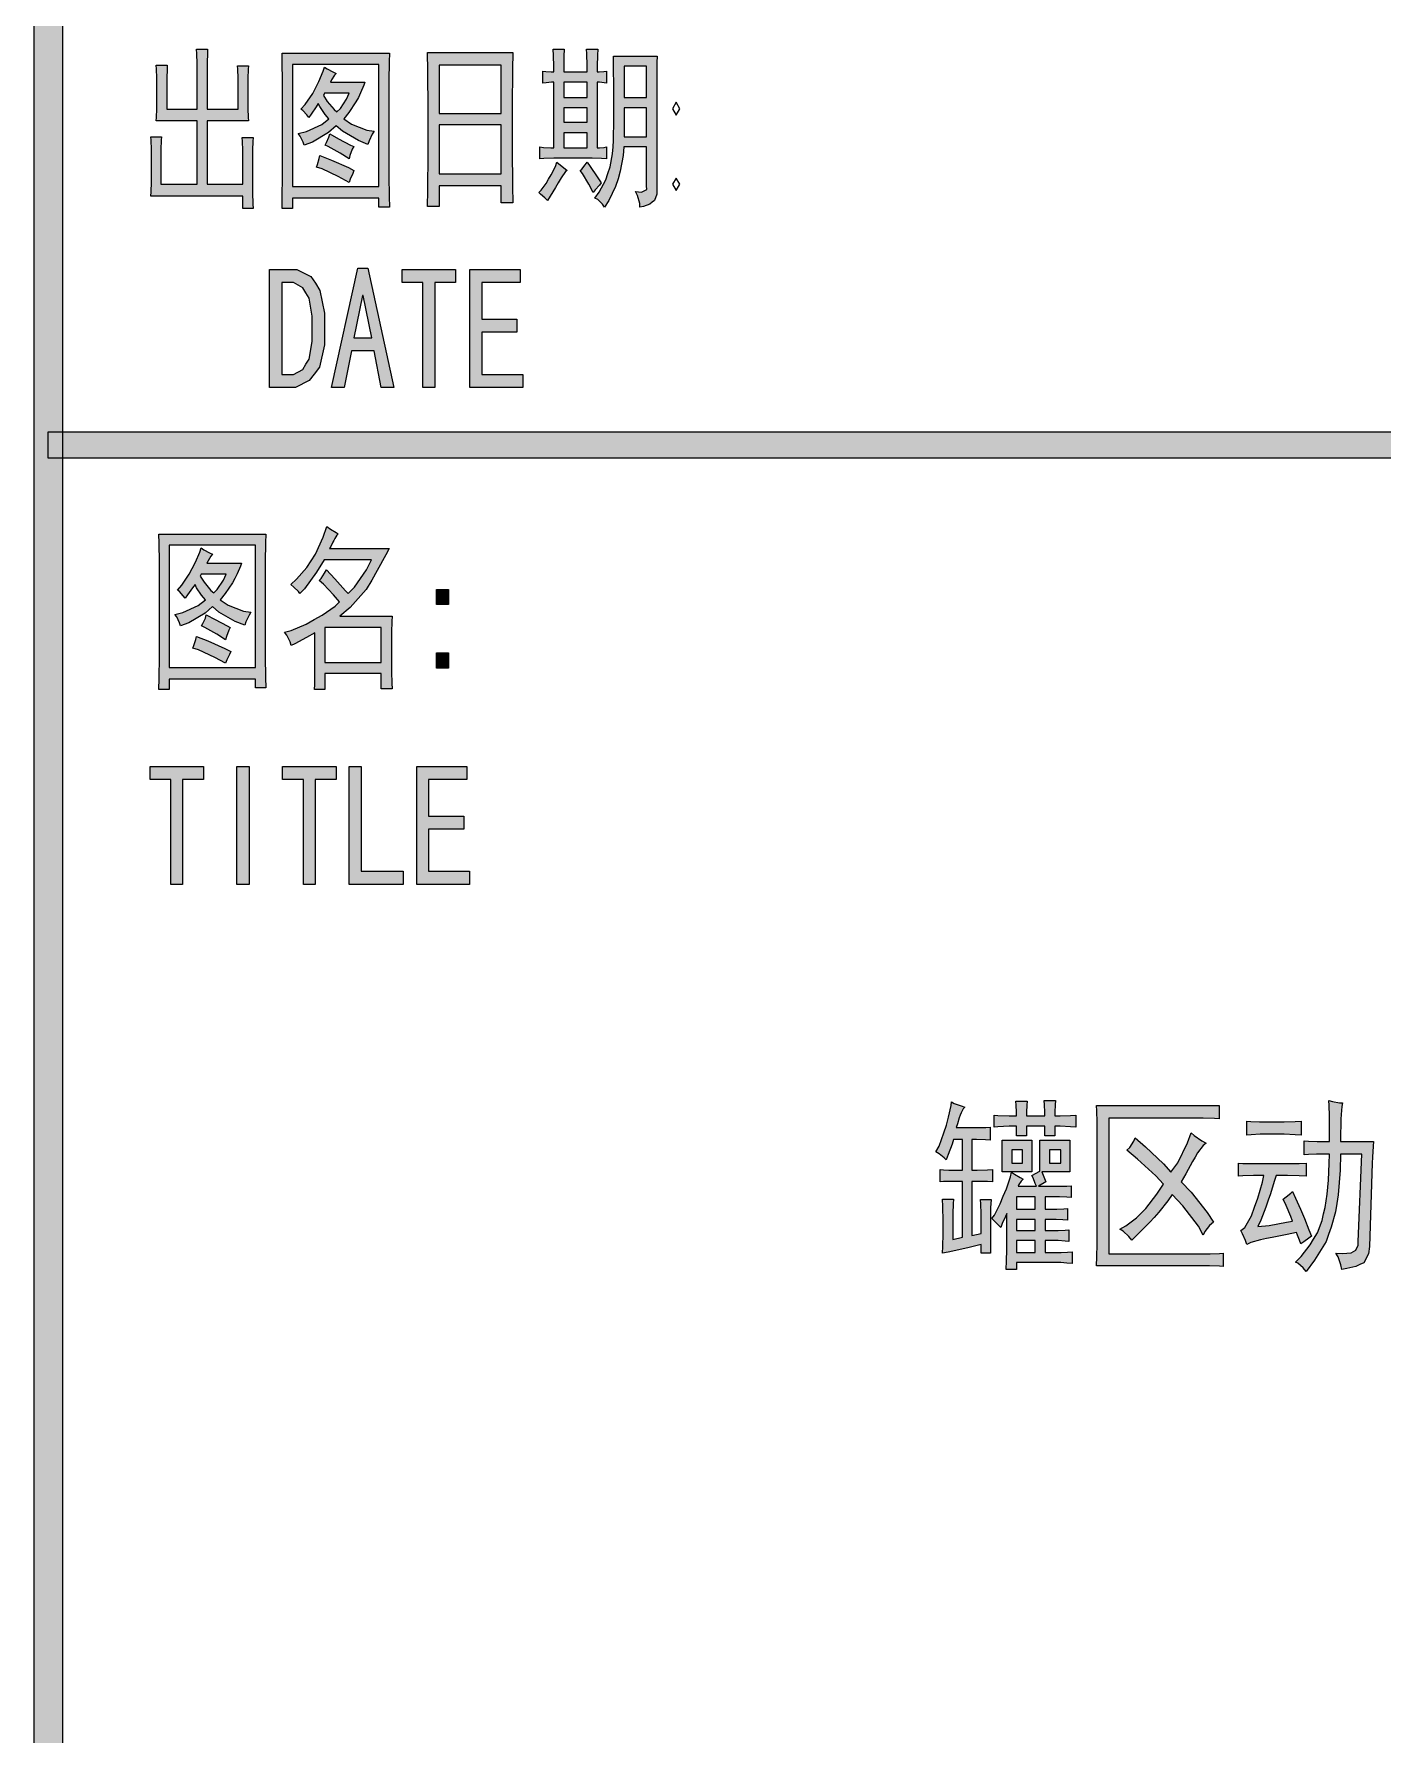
# Model space of a CAD drawing. Header units: millimetres. Extents: x 568 to 57335, y 85 to 28579.
# Drawn here: x 57244.83 to 57277.85, y 27729.64 to 27771.29 of the extents above; entities that cross this region are included whole.
import ezdxf

# ---------------------------------------------------------------- set-up
doc = ezdxf.new("R2010")
doc.units = ezdxf.units.MM

msp = doc.modelspace()

# ---------------------------------------------------------------- hatches: boundary and pattern name
h = msp.add_hatch(color=0)
h.dxf.hatch_style = 2
h.paths.add_polyline_path([(57245.524, 27702.999), (57244.825, 27702.999), (57244.825, 28563.812), (57245.524, 28563.812)])
h = msp.add_hatch(color=0)
h.dxf.hatch_style = 2
h.paths.add_polyline_path([(57248.085, 27770.526), (57248.085, 27770.419), (57248.077, 27770.214), (57248.077, 27770.123), (57248.077, 27769.447), (57248.821, 27769.447), (57248.821, 27770.442), (57248.821, 27770.564), (57248.814, 27770.799), (57248.806, 27770.913), (57249.072, 27770.913), (57249.072, 27770.814), (57249.065, 27770.579), (57249.065, 27770.442), (57249.065, 27769.447), (57249.824, 27769.447), (57249.824, 27770.07), (57249.824, 27770.207), (57249.817, 27770.427), (57249.809, 27770.51), (57250.075, 27770.51), (57250.067, 27770.427), (57250.06, 27770.199), (57250.06, 27770.055), (57250.06, 27769.599), (57250.06, 27769.462), (57250.067, 27769.242), (57250.075, 27769.158), (57249.065, 27769.158), (57249.065, 27767.608), (57249.938, 27767.608), (57249.938, 27768.315), (57249.938, 27768.444), (57249.931, 27768.657), (57249.923, 27768.755), (57250.189, 27768.755), (57250.181, 27768.657), (57250.174, 27768.451), (57250.174, 27768.33), (57250.174, 27767.57), (57250.174, 27767.403), (57250.181, 27767.122), (57250.189, 27767.016), (57249.938, 27767.016), (57249.938, 27767.319), (57247.682, 27767.319), (57247.689, 27767.418), (57247.697, 27767.661), (57247.697, 27767.806), (57247.697, 27768.315), (57247.697, 27768.459), (57247.689, 27768.687), (57247.682, 27768.771), (57247.948, 27768.771), (57247.94, 27768.687), (57247.933, 27768.459), (57247.933, 27768.315), (57247.933, 27767.608), (57248.821, 27767.608), (57248.821, 27769.158), (57247.819, 27769.158), (57247.826, 27769.242), (57247.834, 27769.454), (57247.834, 27769.584), (57247.834, 27770.108), (57247.834, 27770.214), (57247.826, 27770.427), (57247.819, 27770.526)])
h = msp.add_hatch(color=0)
h.paths.add_polyline_path([(57253.524, 27770.814), (57253.517, 27770.602), (57253.509, 27770.138), (57253.509, 27769.887), (57253.509, 27768.079), (57253.509, 27767.813), (57253.517, 27767.304), (57253.524, 27767.046), (57253.266, 27767.046), (57253.266, 27767.266), (57251.154, 27767.266), (57251.154, 27767.016), (57250.903, 27767.016), (57250.903, 27767.274), (57250.911, 27767.813), (57250.911, 27768.094), (57250.911, 27769.887), (57250.911, 27770.131), (57250.903, 27770.594), (57250.903, 27770.814)])
h.paths.add_polyline_path([(57253.266, 27767.555), (57253.266, 27770.541), (57251.154, 27770.541), (57251.154, 27767.555)])
h = msp.add_hatch(color=0)
h.paths.add_polyline_path([(57256.548, 27770.83), (57256.541, 27770.419), (57256.533, 27769.5), (57256.533, 27768.991), (57256.533, 27768.482), (57256.541, 27767.563), (57256.548, 27767.152), (57256.259, 27767.152), (57256.259, 27767.57), (57254.74, 27767.57), (57254.74, 27767.061), (57254.459, 27767.061), (57254.466, 27767.456), (57254.474, 27768.368), (57254.474, 27768.885), (57254.474, 27769.409), (57254.466, 27770.381), (57254.459, 27770.83)])
h.paths.add_polyline_path([(57256.259, 27767.859), (57256.259, 27769.059), (57254.74, 27769.059), (57254.74, 27767.859)])
h.paths.add_polyline_path([(57256.259, 27769.34), (57256.259, 27770.526), (57254.74, 27770.526), (57254.74, 27769.34)])
h = msp.add_hatch(color=0)
h.paths.add_polyline_path([(57257.551, 27770.358), (57257.551, 27770.488), (57257.543, 27770.761), (57257.536, 27770.913), (57257.802, 27770.913), (57257.794, 27770.746), (57257.794, 27770.465), (57257.794, 27770.358), (57258.364, 27770.358), (57258.364, 27770.518), (57258.356, 27770.799), (57258.349, 27770.913), (57258.63, 27770.913), (57258.622, 27770.769), (57258.615, 27770.495), (57258.615, 27770.358), (57258.66, 27770.358), (57258.774, 27770.366), (57258.843, 27770.374), (57258.843, 27770.085), (57258.782, 27770.093), (57258.668, 27770.108), (57258.615, 27770.108), (57258.615, 27768.497), (57258.668, 27768.497), (57258.782, 27768.505), (57258.843, 27768.52), (57258.843, 27768.231), (57258.721, 27768.239), (57258.486, 27768.246), (57258.372, 27768.246), (57257.688, 27768.246), (57257.551, 27768.246), (57257.308, 27768.239), (57257.209, 27768.231), (57257.209, 27768.52), (57257.3, 27768.505), (57257.475, 27768.497), (57257.551, 27768.497), (57257.551, 27770.108), (57257.49, 27770.108), (57257.361, 27770.093), (57257.285, 27770.085), (57257.285, 27770.374), (57257.353, 27770.366), (57257.483, 27770.358)])
h.paths.add_polyline_path([(57258.364, 27769.735), (57258.364, 27770.108), (57257.794, 27770.108), (57257.794, 27769.735)])
h.paths.add_polyline_path([(57258.364, 27768.497), (57258.364, 27768.869), (57257.794, 27768.869), (57257.794, 27768.497)])
h.paths.add_polyline_path([(57258.364, 27769.128), (57258.364, 27769.477), (57257.794, 27769.477), (57257.794, 27769.128)])
h = msp.add_hatch(color=0)
h.paths.add_polyline_path([(57259.549, 27767.433), (57259.694, 27767.411), (57259.83, 27767.479), (57259.815, 27767.57), (57259.815, 27768.52), (57259.26, 27768.52), (57259.245, 27768.315), (57259.177, 27767.927), (57259.124, 27767.737), (57259.063, 27767.555), (57258.896, 27767.206), (57258.789, 27767.046), (57258.744, 27767.122), (57258.63, 27767.236), (57258.554, 27767.266), (57258.66, 27767.411), (57258.82, 27767.715), (57258.873, 27767.874), (57258.926, 27768.034), (57258.987, 27768.353), (57259.002, 27768.52), (57259.01, 27768.679), (57259.017, 27769.204), (57259.017, 27769.561), (57259.017, 27769.933), (57259.01, 27770.526), (57259.01, 27770.746), (57260.081, 27770.746), (57260.073, 27770.586), (57260.073, 27770.199), (57260.073, 27769.971), (57260.073, 27767.487), (57260.073, 27767.365), (57260.013, 27767.206), (57259.959, 27767.168), (57259.899, 27767.122), (57259.747, 27767.061), (57259.656, 27767.046), (57259.656, 27767.137), (57259.602, 27767.335)])
h.paths.add_polyline_path([(57259.815, 27769.735), (57259.815, 27770.495), (57259.276, 27770.495), (57259.276, 27769.735)])
h.paths.add_polyline_path([(57259.815, 27768.771), (57259.815, 27769.477), (57259.276, 27769.477), (57259.276, 27768.771)])
h = msp.add_hatch(color=0)
h.paths.add_polyline_path([(57252.218, 27770.32), (57252.18, 27770.275), (57252.111, 27770.161), (57252.081, 27770.108), (57252.924, 27770.108), (57252.901, 27770.032), (57252.818, 27769.842), (57252.765, 27769.735), (57252.704, 27769.622), (57252.529, 27769.363), (57252.408, 27769.211), (57252.597, 27769.082), (57252.97, 27768.93), (57253.152, 27768.907), (57253.106, 27768.831), (57253.03, 27768.672), (57253, 27768.581), (57252.765, 27768.679), (57252.377, 27768.907), (57252.218, 27769.037), (57252.035, 27768.877), (57251.64, 27768.641), (57251.435, 27768.565), (57251.412, 27768.641), (57251.344, 27768.786), (57251.291, 27768.854), (57251.496, 27768.9), (57251.868, 27769.074), (57252.043, 27769.211), (57251.952, 27769.318), (57251.822, 27769.508), (57251.785, 27769.584), (57251.731, 27769.5), (57251.61, 27769.325), (57251.549, 27769.242), (57251.503, 27769.31), (57251.405, 27769.409), (57251.359, 27769.447), (57251.465, 27769.561), (57251.648, 27769.827), (57251.724, 27769.979), (57251.8, 27770.123), (57251.906, 27770.374), (57251.936, 27770.472), (57252.005, 27770.434), (57252.142, 27770.358)])
h.paths.add_polyline_path([(57251.914, 27769.781), (57252.005, 27769.637), (57252.172, 27769.439), (57252.24, 27769.378), (57252.324, 27769.462), (57252.476, 27769.69), (57252.544, 27769.834), (57251.936, 27769.834)])
h = msp.add_hatch(color=0)
h.dxf.hatch_style = 2
h.paths.add_polyline_path([(57252.066, 27768.839), (57252.278, 27768.717), (57252.575, 27768.565), (57252.651, 27768.535), (57252.613, 27768.467), (57252.559, 27768.315), (57252.537, 27768.231), (57252.316, 27768.368), (57252.028, 27768.535), (57251.952, 27768.565), (57251.982, 27768.626), (57252.043, 27768.763)])
h = msp.add_hatch(color=0)
h.dxf.hatch_style = 2
h.paths.add_polyline_path([(57251.822, 27768.315), (57252.104, 27768.201), (57252.521, 27768.018), (57252.658, 27767.942), (57252.628, 27767.874), (57252.567, 27767.73), (57252.537, 27767.654), (57252.271, 27767.798), (57251.876, 27767.988), (57251.739, 27768.026), (57251.762, 27768.094), (57251.807, 27768.239)])
h = msp.add_hatch(color=0)
h.dxf.hatch_style = 2
h.paths.add_polyline_path([(57257.878, 27767.942), (57257.832, 27767.92), (57257.726, 27767.768), (57257.657, 27767.646), (57257.589, 27767.525), (57257.46, 27767.312), (57257.399, 27767.213), (57257.331, 27767.274), (57257.224, 27767.365), (57257.179, 27767.403), (57257.24, 27767.464), (57257.361, 27767.623), (57257.422, 27767.73), (57257.483, 27767.836), (57257.589, 27768.041), (57257.627, 27768.148)])
h = msp.add_hatch(color=0)
h.dxf.hatch_style = 2
h.paths.add_polyline_path([(57258.516, 27767.403), (57258.41, 27767.608), (57258.25, 27767.874), (57258.197, 27767.942), (57258.235, 27767.973), (57258.318, 27768.079), (57258.364, 27768.148), (57258.44, 27768.041), (57258.615, 27767.791), (57258.713, 27767.639), (57258.668, 27767.585), (57258.561, 27767.471)])
h = msp.add_hatch(color=0)
h.paths.add_polyline_path([(57251.936, 27764.068), (57251.936, 27763.68), (57251.815, 27763.126), (57251.686, 27762.958), (57251.564, 27762.799), (57251.23, 27762.632), (57251.025, 27762.632), (57250.592, 27762.632), (57250.592, 27765.519), (57251.025, 27765.519), (57251.26, 27765.519), (57251.602, 27765.352), (57251.716, 27765.185), (57251.822, 27765.01), (57251.936, 27764.455)])
h.paths.add_polyline_path([(57251.633, 27764.068), (57251.633, 27764.379), (57251.557, 27764.82), (57251.481, 27764.949), (57251.405, 27765.071), (57251.177, 27765.2), (57251.025, 27765.2), (57250.888, 27765.2), (57250.888, 27762.951), (57251.025, 27762.951), (57251.177, 27762.951), (57251.405, 27763.072), (57251.481, 27763.202), (57251.557, 27763.323), (57251.633, 27763.756)])
h = msp.add_hatch(color=0)
h.paths.add_polyline_path([(57253.631, 27762.632), (57253.327, 27762.632), (57253.152, 27763.528), (57252.597, 27763.528), (57252.415, 27762.632), (57252.111, 27762.632), (57252.749, 27765.557), (57253, 27765.557)])
h.paths.add_polyline_path([(57253.091, 27763.847), (57252.886, 27764.881), (57252.863, 27764.881), (57252.658, 27763.847)])
h = msp.add_hatch(color=0)
h.dxf.hatch_style = 2
h.paths.add_polyline_path([(57255.143, 27765.2), (57254.634, 27765.2), (57254.634, 27762.632), (57254.345, 27762.632), (57254.345, 27765.2), (57253.836, 27765.2), (57253.836, 27765.519), (57255.143, 27765.519)])
h = msp.add_hatch(color=0)
h.dxf.hatch_style = 2
h.paths.add_polyline_path([(57256.791, 27762.632), (57255.492, 27762.632), (57255.492, 27765.519), (57256.723, 27765.519), (57256.723, 27765.2), (57255.788, 27765.2), (57255.788, 27764.303), (57256.647, 27764.303), (57256.647, 27763.984), (57255.788, 27763.984), (57255.788, 27762.951), (57256.791, 27762.951)])
h = msp.add_hatch(color=0)
h.dxf.hatch_style = 2
h.paths.add_polyline_path([(57320.223, 27761.545), (57320.223, 27760.9), (57245.175, 27760.9), (57245.175, 27761.545)])
h = msp.add_hatch(color=0)
h.paths.add_polyline_path([(57250.501, 27759.038), (57250.493, 27758.825), (57250.485, 27758.362), (57250.485, 27758.111), (57250.485, 27756.303), (57250.485, 27756.045), (57250.493, 27755.528), (57250.501, 27755.277), (57250.25, 27755.277), (57250.25, 27755.49), (57248.13, 27755.49), (57248.13, 27755.239), (57247.879, 27755.239), (57247.887, 27755.505), (57247.895, 27756.045), (57247.895, 27756.318), (57247.895, 27758.111), (57247.895, 27758.354), (57247.887, 27758.818), (57247.879, 27759.038)])
h.paths.add_polyline_path([(57250.25, 27755.779), (57250.25, 27758.772), (57248.13, 27758.772), (57248.13, 27755.779)])
h = msp.add_hatch(color=0)
h.paths.add_polyline_path([(57252.271, 27759.053), (57252.24, 27759.015), (57252.187, 27758.932), (57252.164, 27758.886), (57252.142, 27758.848), (57252.088, 27758.742), (57252.058, 27758.689), (57253.517, 27758.689), (57253.441, 27758.537), (57253.228, 27758.149), (57253.091, 27757.914), (57252.955, 27757.686), (57252.567, 27757.245), (57252.309, 27757.032), (57253.593, 27757.032), (57253.585, 27756.903), (57253.578, 27756.645), (57253.578, 27756.508), (57253.578, 27755.817), (57253.578, 27755.672), (57253.585, 27755.391), (57253.593, 27755.255), (57253.327, 27755.255), (57253.327, 27755.627), (57251.944, 27755.627), (57251.944, 27755.239), (57251.693, 27755.239), (57251.701, 27755.361), (57251.701, 27755.627), (57251.701, 27755.779), (57251.701, 27756.622), (57251.496, 27756.508), (57251.207, 27756.356), (57251.124, 27756.318), (57251.093, 27756.402), (57251.017, 27756.569), (57250.956, 27756.645), (57251.124, 27756.683), (57251.488, 27756.835), (57251.686, 27756.949), (57251.883, 27757.055), (57252.195, 27757.276), (57252.301, 27757.382), (57252.157, 27757.557), (57251.914, 27757.815), (57251.807, 27757.906), (57251.853, 27757.959), (57251.936, 27758.088), (57251.982, 27758.164), (57252.187, 27757.944), (57252.453, 27757.655), (57252.514, 27757.587), (57252.673, 27757.747), (57252.962, 27758.164), (57253.084, 27758.415), (57251.929, 27758.415), (57251.739, 27758.111), (57251.443, 27757.701), (57251.336, 27757.587), (57251.298, 27757.64), (57251.184, 27757.747), (57251.108, 27757.807), (57251.253, 27757.937), (57251.503, 27758.225), (57251.61, 27758.392), (57251.716, 27758.552), (57251.906, 27758.97), (57251.997, 27759.228), (57252.081, 27759.167), (57252.218, 27759.084)])
h.paths.add_polyline_path([(57253.327, 27755.9), (57253.327, 27756.759), (57251.944, 27756.759), (57251.944, 27755.9)])
h = msp.add_hatch(color=0)
h.paths.add_polyline_path([(57249.194, 27758.552), (57249.156, 27758.499), (57249.087, 27758.392), (57249.057, 27758.332), (57249.908, 27758.332), (57249.878, 27758.256), (57249.802, 27758.066), (57249.741, 27757.959), (57249.688, 27757.853), (57249.505, 27757.587), (57249.384, 27757.435), (57249.574, 27757.306), (57249.954, 27757.154), (57250.136, 27757.131), (57250.09, 27757.055), (57250.014, 27756.896), (57249.984, 27756.812), (57249.748, 27756.903), (57249.353, 27757.131), (57249.194, 27757.268), (57249.011, 27757.108), (57248.616, 27756.873), (57248.411, 27756.797), (57248.388, 27756.873), (57248.32, 27757.017), (57248.274, 27757.078), (57248.472, 27757.124), (57248.844, 27757.298), (57249.019, 27757.435), (57248.928, 27757.549), (57248.806, 27757.731), (57248.768, 27757.807), (57248.708, 27757.724), (57248.586, 27757.557), (57248.525, 27757.473), (57248.48, 27757.534), (57248.388, 27757.64), (57248.335, 27757.671), (57248.442, 27757.792), (57248.624, 27758.058), (57248.7, 27758.202), (57248.776, 27758.354), (57248.882, 27758.598), (57248.92, 27758.704), (57248.981, 27758.658), (57249.118, 27758.582)])
h.paths.add_polyline_path([(57248.89, 27758.013), (57248.989, 27757.868), (57249.156, 27757.663), (57249.224, 27757.602), (57249.308, 27757.686), (57249.46, 27757.914), (57249.528, 27758.058), (57248.92, 27758.058)])
h = msp.add_hatch(color=0)
h.dxf.hatch_style = 2
h.paths.add_polyline_path([(57254.975, 27757.321), (57254.679, 27757.321), (57254.679, 27757.686), (57254.975, 27757.686)])
h = msp.add_hatch(color=0)
h.dxf.hatch_style = 2
h.paths.add_polyline_path([(57249.042, 27757.063), (57249.262, 27756.949), (57249.551, 27756.797), (57249.627, 27756.759), (57249.596, 27756.691), (57249.536, 27756.539), (57249.513, 27756.455), (57249.3, 27756.592), (57249.004, 27756.759), (57248.928, 27756.797), (57248.958, 27756.85), (57249.019, 27756.987)])
h = msp.add_hatch(color=0)
h.dxf.hatch_style = 2
h.paths.add_polyline_path([(57248.806, 27756.539), (57249.08, 27756.432), (57249.498, 27756.242), (57249.642, 27756.166), (57249.612, 27756.098), (57249.543, 27755.961), (57249.513, 27755.885), (57249.255, 27756.022), (57248.852, 27756.212), (57248.715, 27756.25), (57248.738, 27756.318), (57248.783, 27756.463)])
h = msp.add_hatch(color=0)
h.dxf.hatch_style = 2
h.paths.add_polyline_path([(57254.975, 27755.764), (57254.679, 27755.764), (57254.679, 27756.136), (57254.975, 27756.136)])
h = msp.add_hatch(color=0)
h.dxf.hatch_style = 2
h.paths.add_polyline_path([(57248.973, 27753.036), (57248.464, 27753.036), (57248.464, 27750.468), (57248.176, 27750.468), (57248.176, 27753.036), (57247.667, 27753.036), (57247.667, 27753.355), (57248.973, 27753.355)])
h = msp.add_hatch(color=0)
h.dxf.hatch_style = 2
h.paths.add_polyline_path([(57250.09, 27750.468), (57249.794, 27750.468), (57249.794, 27753.355), (57250.09, 27753.355)])
h = msp.add_hatch(color=0)
h.dxf.hatch_style = 2
h.paths.add_polyline_path([(57252.218, 27753.036), (57251.709, 27753.036), (57251.709, 27750.468), (57251.42, 27750.468), (57251.42, 27753.036), (57250.911, 27753.036), (57250.911, 27753.355), (57252.218, 27753.355)])
h = msp.add_hatch(color=0)
h.dxf.hatch_style = 2
h.paths.add_polyline_path([(57253.859, 27750.468), (57252.544, 27750.468), (57252.544, 27753.355), (57252.833, 27753.355), (57252.833, 27750.787), (57253.859, 27750.787)])
h = msp.add_hatch(color=0)
h.dxf.hatch_style = 2
h.paths.add_polyline_path([(57255.484, 27750.468), (57254.193, 27750.468), (57254.193, 27753.355), (57255.424, 27753.355), (57255.424, 27753.036), (57254.482, 27753.036), (57254.482, 27752.14), (57255.348, 27752.14), (57255.348, 27751.821), (57254.482, 27751.821), (57254.482, 27750.787), (57255.484, 27750.787)])
h = msp.add_hatch(color=0)
h.dxf.hatch_style = 2
h.paths.add_polyline_path([(57268.241, 27741.435), (57268.013, 27741.435), (57268.013, 27741.655), (57267.686, 27741.571), (57267.207, 27741.465), (57267.063, 27741.435), (57267.071, 27741.602), (57267.078, 27741.913), (57267.078, 27742.065), (57267.078, 27742.225), (57267.071, 27742.582), (57267.063, 27742.764), (57267.337, 27742.764), (57267.329, 27742.65), (57267.321, 27742.407), (57267.321, 27742.286), (57267.321, 27741.777), (57267.557, 27741.83), (57267.557, 27743.197), (57267.283, 27743.197), (57267.223, 27743.197), (57267.086, 27743.19), (57267.01, 27743.182), (57267.01, 27743.486), (57267.086, 27743.478), (57267.223, 27743.471), (57267.283, 27743.471), (57267.557, 27743.471), (57267.557, 27744.223), (57267.337, 27744.223), (57267.299, 27744.109), (57267.2, 27743.851), (57267.154, 27743.722), (57267.109, 27743.775), (57266.987, 27743.874), (57266.904, 27743.919), (57266.98, 27744.056), (57267.101, 27744.383), (57267.162, 27744.573), (57267.215, 27744.77), (57267.276, 27745.051), (57267.283, 27745.142), (57267.352, 27745.104), (57267.519, 27745.044), (57267.61, 27745.013), (57267.572, 27744.975), (57267.519, 27744.876), (57267.496, 27744.816), (57267.473, 27744.755), (57267.428, 27744.603), (57267.397, 27744.512), (57267.853, 27744.512), (57267.944, 27744.512), (57268.127, 27744.519), (57268.233, 27744.527), (57268.233, 27744.208), (57268.119, 27744.215), (57267.899, 27744.223), (57267.785, 27744.223), (57267.785, 27743.471), (57267.914, 27743.471), (57268.165, 27743.478), (57268.286, 27743.486), (57268.286, 27743.182), (57268.165, 27743.19), (57267.914, 27743.197), (57267.785, 27743.197), (57267.785, 27741.868), (57268.013, 27741.921), (57268.013, 27742.301), (57268.013, 27742.407), (57268.005, 27742.635), (57267.998, 27742.749), (57268.256, 27742.749), (57268.241, 27742.552)])
h = msp.add_hatch(color=0)
h.dxf.hatch_style = 2
h.paths.add_polyline_path([(57269.829, 27745.173), (57269.821, 27745.074), (57269.813, 27744.892), (57269.813, 27744.8), (57269.943, 27744.8), (57270.201, 27744.808), (57270.33, 27744.816), (57270.33, 27744.527), (57270.201, 27744.535), (57269.943, 27744.55), (57269.813, 27744.55), (57269.813, 27744.314), (57269.57, 27744.314), (57269.57, 27744.55), (57269.122, 27744.55), (57269.122, 27744.314), (57268.879, 27744.314), (57268.879, 27744.55), (57268.697, 27744.55), (57268.423, 27744.535), (57268.332, 27744.527), (57268.332, 27744.816), (57268.423, 27744.808), (57268.697, 27744.8), (57268.879, 27744.8), (57268.879, 27744.892), (57268.871, 27745.066), (57268.864, 27745.158), (57269.137, 27745.158), (57269.13, 27745.066), (57269.122, 27744.892), (57269.122, 27744.8), (57269.57, 27744.8), (57269.57, 27744.892), (57269.563, 27745.074), (57269.555, 27745.173)])
h = msp.add_hatch(color=0)
h.dxf.hatch_style = 2
h.paths.add_polyline_path([(57273.84, 27744.724), (57273.726, 27744.732), (57273.445, 27744.747), (57273.263, 27744.747), (57271.135, 27744.747), (57271.135, 27741.42), (57273.475, 27741.42), (57273.62, 27741.42), (57273.848, 27741.427), (57273.939, 27741.435), (57273.939, 27741.116), (57273.848, 27741.123), (57273.597, 27741.131), (57273.445, 27741.131), (57270.831, 27741.131), (57270.839, 27741.351), (57270.847, 27741.663), (57270.847, 27741.761), (57270.847, 27744.489), (57270.847, 27744.648), (57270.839, 27744.922), (57270.831, 27745.051), (57273.84, 27745.051)])
h = msp.add_hatch(color=0)
h.dxf.hatch_style = 2
h.paths.add_polyline_path([(57276.522, 27745.173), (57276.613, 27745.15), (57276.78, 27745.12), (57276.856, 27745.12), (57276.841, 27745.028), (57276.826, 27744.831), (57276.818, 27744.717), (57276.818, 27744.603), (57276.811, 27744.329), (57276.811, 27744.17), (57277.616, 27744.17), (57277.608, 27744.056), (57277.593, 27743.79), (57277.586, 27743.646), (57277.517, 27741.602), (57277.494, 27741.42), (57277.381, 27741.199), (57277.282, 27741.161), (57277.183, 27741.116), (57276.963, 27741.062), (57276.841, 27741.04), (57276.818, 27741.154), (57276.75, 27741.351), (57276.697, 27741.435), (57276.856, 27741.427), (57277.069, 27741.45), (57277.13, 27741.48), (57277.183, 27741.511), (57277.244, 27741.632), (57277.244, 27741.723), (57277.327, 27743.866), (57276.811, 27743.866), (57276.796, 27743.471), (57276.75, 27742.863), (57276.72, 27742.658), (57276.689, 27742.453), (57276.583, 27742.073), (57276.514, 27741.898), (57276.454, 27741.723), (57276.173, 27741.268), (57275.967, 27740.986), (57275.891, 27741.078), (57275.762, 27741.192), (57275.709, 27741.222), (57275.846, 27741.359), (57276.066, 27741.64), (57276.15, 27741.784), (57276.241, 27741.936), (57276.362, 27742.24), (57276.393, 27742.4), (57276.431, 27742.559), (57276.484, 27742.886), (57276.499, 27743.053), (57276.514, 27743.228), (57276.53, 27743.63), (57276.537, 27743.866), (57276.294, 27743.866), (57276.218, 27743.866), (57276.028, 27743.851), (57275.922, 27743.843), (57275.922, 27744.185), (57276.028, 27744.177), (57276.233, 27744.17), (57276.324, 27744.17), (57276.537, 27744.17), (57276.537, 27744.671), (57276.537, 27744.8), (57276.53, 27745.051)])
h = msp.add_hatch(color=0)
h.dxf.hatch_style = 2
h.paths.add_polyline_path([(57271.781, 27744.261), (57272.032, 27744.041), (57272.473, 27743.623), (57272.655, 27743.418), (57272.822, 27743.653), (57273.065, 27744.139), (57273.149, 27744.383), (57273.225, 27744.322), (57273.415, 27744.193), (57273.521, 27744.132), (57273.445, 27744.071), (57273.308, 27743.896), (57273.247, 27743.79), (57273.187, 27743.684), (57273.02, 27743.38), (57272.906, 27743.182), (57273.149, 27742.931), (57273.544, 27742.438), (57273.696, 27742.194), (57273.605, 27742.119), (57273.483, 27741.967), (57273.445, 27741.883), (57273.331, 27742.103), (57272.951, 27742.597), (57272.685, 27742.878), (57272.579, 27742.719), (57272.359, 27742.445), (57272.245, 27742.316), (57272.138, 27742.194), (57271.857, 27741.913), (57271.698, 27741.761), (57271.629, 27741.845), (57271.485, 27741.974), (57271.409, 27742.027), (57271.553, 27742.111), (57271.812, 27742.301), (57271.926, 27742.415), (57272.039, 27742.529), (57272.313, 27742.886), (57272.473, 27743.129), (57272.29, 27743.334), (57271.842, 27743.744), (57271.576, 27743.957), (57271.652, 27744.025), (57271.751, 27744.177)])
h = msp.add_hatch(color=0)
h.dxf.hatch_style = 2
h.paths.add_polyline_path([(57275.306, 27744.656), (57275.428, 27744.656), (57275.701, 27744.664), (57275.846, 27744.671), (57275.846, 27744.329), (57275.701, 27744.337), (57275.428, 27744.352), (57275.306, 27744.352), (57274.957, 27744.352), (57274.843, 27744.352), (57274.623, 27744.337), (57274.516, 27744.329), (57274.516, 27744.671), (57274.615, 27744.664), (57274.828, 27744.656), (57274.942, 27744.656)])
h = msp.add_hatch(color=0)
h.paths.add_polyline_path([(57268.271, 27742.286), (57268.339, 27742.369), (57268.476, 27742.643), (57268.552, 27742.833), (57268.628, 27743.015), (57268.727, 27743.304), (57268.75, 27743.418), (57268.826, 27743.372), (57268.97, 27743.289), (57269.038, 27743.251), (57268.993, 27743.205), (57268.932, 27743.121), (57268.917, 27743.076), (57269.365, 27743.076), (57269.335, 27743.144), (57269.282, 27743.281), (57269.251, 27743.342), (57269.449, 27743.448), (57269.449, 27744.208), (57270.186, 27744.208), (57270.186, 27743.433), (57269.494, 27743.433), (57269.593, 27743.182), (57269.555, 27743.159), (57269.456, 27743.106), (57269.411, 27743.076), (57269.851, 27743.076), (57269.927, 27743.076), (57270.11, 27743.083), (57270.216, 27743.091), (57270.216, 27742.802), (57270.11, 27742.81), (57269.927, 27742.817), (57269.851, 27742.817), (57269.578, 27742.817), (57269.578, 27742.514), (57269.798, 27742.514), (57269.867, 27742.514), (57270.034, 27742.521), (57270.125, 27742.536), (57270.125, 27742.248), (57270.011, 27742.255), (57269.844, 27742.263), (57269.798, 27742.263), (57269.578, 27742.263), (57269.578, 27741.997), (57269.829, 27741.997), (57269.897, 27741.997), (57270.064, 27742.005), (57270.155, 27742.012), (57270.155, 27741.723), (57270.064, 27741.731), (57269.897, 27741.746), (57269.829, 27741.746), (57269.578, 27741.746), (57269.578, 27741.458), (57269.943, 27741.458), (57269.973, 27741.458), (57270.125, 27741.465), (57270.239, 27741.473), (57270.239, 27741.184), (57270.11, 27741.192), (57269.958, 27741.207), (57268.879, 27741.207), (57268.879, 27741.04), (57268.621, 27741.04), (57268.628, 27741.252), (57268.636, 27741.518), (57268.636, 27741.579), (57268.636, 27742.407), (57268.605, 27742.339), (57268.529, 27742.164), (57268.491, 27742.065), (57268.446, 27742.119), (57268.339, 27742.225)])
h.paths.add_polyline_path([(57269.335, 27742.514), (57269.335, 27742.817), (57268.879, 27742.817), (57268.879, 27742.514)])
h.paths.add_polyline_path([(57269.335, 27741.458), (57269.335, 27741.746), (57268.879, 27741.746), (57268.879, 27741.458)])
h.paths.add_polyline_path([(57269.335, 27741.997), (57269.335, 27742.263), (57268.879, 27742.263), (57268.879, 27741.997)])
h.paths.add_polyline_path([(57269.958, 27743.646), (57269.958, 27743.972), (57269.684, 27743.972), (57269.684, 27743.646)])
h = msp.add_hatch(color=0)
h.paths.add_polyline_path([(57269.251, 27743.433), (57268.529, 27743.433), (57268.529, 27744.208), (57269.251, 27744.208)])
h.paths.add_polyline_path([(57269.023, 27743.646), (57269.023, 27743.972), (57268.765, 27743.972), (57268.765, 27743.646)])
h = msp.add_hatch(color=0)
h.dxf.hatch_style = 2
h.paths.add_polyline_path([(57274.311, 27743.646), (57274.417, 27743.638), (57274.676, 27743.63), (57274.828, 27743.63), (57275.375, 27743.63), (57275.504, 27743.63), (57275.8, 27743.638), (57275.967, 27743.646), (57275.967, 27743.327), (57275.8, 27743.334), (57275.512, 27743.342), (57275.39, 27743.342), (57275.23, 27743.342), (57275.185, 27743.197), (57275.094, 27742.893), (57275.04, 27742.734), (57274.98, 27742.567), (57274.858, 27742.248), (57274.782, 27742.088), (57275.063, 27742.119), (57275.489, 27742.194), (57275.633, 27742.225), (57275.595, 27742.339), (57275.481, 27742.605), (57275.405, 27742.764), (57275.481, 27742.817), (57275.595, 27742.909), (57275.633, 27742.947), (57275.709, 27742.787), (57275.831, 27742.514), (57275.876, 27742.4), (57275.929, 27742.286), (57276.036, 27742.012), (57276.097, 27741.853), (57276.036, 27741.807), (57275.907, 27741.716), (57275.838, 27741.67), (57275.808, 27741.754), (57275.755, 27741.883), (57275.732, 27741.944), (57275.504, 27741.898), (57275.132, 27741.822), (57274.995, 27741.799), (57274.851, 27741.769), (57274.615, 27741.701), (57274.516, 27741.655), (57274.486, 27741.746), (57274.41, 27741.913), (57274.372, 27741.997), (57274.463, 27742.065), (57274.63, 27742.354), (57274.706, 27742.567), (57274.782, 27742.787), (57274.896, 27743.175), (57274.927, 27743.342), (57274.828, 27743.342), (57274.676, 27743.342), (57274.417, 27743.334), (57274.311, 27743.327)])

# ---------------------------------------------------------------- linework, layer by layer
at = {"color": 0, "lineweight": 0}
for points in [[(57245.524, 27702.999), (57244.825, 27702.999), (57244.825, 28563.812), (57245.524, 28563.812)], [(57248.085, 27770.526), (57248.085, 27770.419), (57248.077, 27770.214), (57248.077, 27770.123), (57248.077, 27769.447), (57248.821, 27769.447), (57248.821, 27770.442), (57248.821, 27770.564), (57248.814, 27770.799), (57248.806, 27770.913), (57249.072, 27770.913), (57249.072, 27770.814), (57249.065, 27770.579), (57249.065, 27770.442), (57249.065, 27769.447), (57249.824, 27769.447), (57249.824, 27770.07), (57249.824, 27770.207), (57249.817, 27770.427), (57249.809, 27770.51), (57250.075, 27770.51), (57250.067, 27770.427), (57250.06, 27770.199), (57250.06, 27770.055), (57250.06, 27769.599), (57250.06, 27769.462), (57250.067, 27769.242), (57250.075, 27769.158), (57249.065, 27769.158), (57249.065, 27767.608), (57249.938, 27767.608), (57249.938, 27768.315), (57249.938, 27768.444), (57249.931, 27768.657), (57249.923, 27768.755), (57250.189, 27768.755), (57250.181, 27768.657), (57250.174, 27768.451), (57250.174, 27768.33), (57250.174, 27767.57), (57250.174, 27767.403), (57250.181, 27767.122), (57250.189, 27767.016), (57249.938, 27767.016), (57249.938, 27767.319), (57247.682, 27767.319), (57247.689, 27767.418), (57247.697, 27767.661), (57247.697, 27767.806), (57247.697, 27768.315), (57247.697, 27768.459), (57247.689, 27768.687), (57247.682, 27768.771), (57247.948, 27768.771), (57247.94, 27768.687), (57247.933, 27768.459), (57247.933, 27768.315), (57247.933, 27767.608), (57248.821, 27767.608), (57248.821, 27769.158), (57247.819, 27769.158), (57247.826, 27769.242), (57247.834, 27769.454), (57247.834, 27769.584), (57247.834, 27770.108), (57247.834, 27770.214), (57247.826, 27770.427), (57247.819, 27770.526)], [(57253.524, 27770.814), (57253.517, 27770.602), (57253.509, 27770.138), (57253.509, 27769.887), (57253.509, 27768.079), (57253.509, 27767.813), (57253.517, 27767.304), (57253.524, 27767.046), (57253.266, 27767.046), (57253.266, 27767.266), (57251.154, 27767.266), (57251.154, 27767.016), (57250.903, 27767.016), (57250.903, 27767.274), (57250.911, 27767.813), (57250.911, 27768.094), (57250.911, 27769.887), (57250.911, 27770.131), (57250.903, 27770.594), (57250.903, 27770.814)], [(57256.548, 27770.83), (57256.541, 27770.419), (57256.533, 27769.5), (57256.533, 27768.991), (57256.533, 27768.482), (57256.541, 27767.563), (57256.548, 27767.152), (57256.259, 27767.152), (57256.259, 27767.57), (57254.74, 27767.57), (57254.74, 27767.061), (57254.459, 27767.061), (57254.466, 27767.456), (57254.474, 27768.368), (57254.474, 27768.885), (57254.474, 27769.409), (57254.466, 27770.381), (57254.459, 27770.83)], [(57257.551, 27770.358), (57257.551, 27770.488), (57257.543, 27770.761), (57257.536, 27770.913), (57257.802, 27770.913), (57257.794, 27770.746), (57257.794, 27770.465), (57257.794, 27770.358), (57258.364, 27770.358), (57258.364, 27770.518), (57258.356, 27770.799), (57258.349, 27770.913), (57258.63, 27770.913), (57258.622, 27770.769), (57258.615, 27770.495), (57258.615, 27770.358), (57258.66, 27770.358), (57258.774, 27770.366), (57258.843, 27770.374), (57258.843, 27770.085), (57258.782, 27770.093), (57258.668, 27770.108), (57258.615, 27770.108), (57258.615, 27768.497), (57258.668, 27768.497), (57258.782, 27768.505), (57258.843, 27768.52), (57258.843, 27768.231), (57258.721, 27768.239), (57258.486, 27768.246), (57258.372, 27768.246), (57257.688, 27768.246), (57257.551, 27768.246), (57257.308, 27768.239), (57257.209, 27768.231), (57257.209, 27768.52), (57257.3, 27768.505), (57257.475, 27768.497), (57257.551, 27768.497), (57257.551, 27770.108), (57257.49, 27770.108), (57257.361, 27770.093), (57257.285, 27770.085), (57257.285, 27770.374), (57257.353, 27770.366), (57257.483, 27770.358)], [(57259.549, 27767.433), (57259.694, 27767.411), (57259.83, 27767.479), (57259.815, 27767.57), (57259.815, 27768.52), (57259.26, 27768.52), (57259.245, 27768.315), (57259.177, 27767.927), (57259.124, 27767.737), (57259.063, 27767.555), (57258.896, 27767.206), (57258.789, 27767.046), (57258.744, 27767.122), (57258.63, 27767.236), (57258.554, 27767.266), (57258.66, 27767.411), (57258.82, 27767.715), (57258.873, 27767.874), (57258.926, 27768.034), (57258.987, 27768.353), (57259.002, 27768.52), (57259.01, 27768.679), (57259.017, 27769.204), (57259.017, 27769.561), (57259.017, 27769.933), (57259.01, 27770.526), (57259.01, 27770.746), (57260.081, 27770.746), (57260.073, 27770.586), (57260.073, 27770.199), (57260.073, 27769.971), (57260.073, 27767.487), (57260.073, 27767.365), (57260.013, 27767.206), (57259.959, 27767.168), (57259.899, 27767.122), (57259.747, 27767.061), (57259.656, 27767.046), (57259.656, 27767.137), (57259.602, 27767.335)], [(57253.266, 27767.555), (57253.266, 27770.541), (57251.154, 27770.541), (57251.154, 27767.555)], [(57252.218, 27770.32), (57252.18, 27770.275), (57252.111, 27770.161), (57252.081, 27770.108), (57252.924, 27770.108), (57252.901, 27770.032), (57252.818, 27769.842), (57252.765, 27769.735), (57252.704, 27769.622), (57252.529, 27769.363), (57252.408, 27769.211), (57252.597, 27769.082), (57252.97, 27768.93), (57253.152, 27768.907), (57253.106, 27768.831), (57253.03, 27768.672), (57253, 27768.581), (57252.765, 27768.679), (57252.377, 27768.907), (57252.218, 27769.037), (57252.035, 27768.877), (57251.64, 27768.641), (57251.435, 27768.565), (57251.412, 27768.641), (57251.344, 27768.786), (57251.291, 27768.854), (57251.496, 27768.9), (57251.868, 27769.074), (57252.043, 27769.211), (57251.952, 27769.318), (57251.822, 27769.508), (57251.785, 27769.584), (57251.731, 27769.5), (57251.61, 27769.325), (57251.549, 27769.242), (57251.503, 27769.31), (57251.405, 27769.409), (57251.359, 27769.447), (57251.465, 27769.561), (57251.648, 27769.827), (57251.724, 27769.979), (57251.8, 27770.123), (57251.906, 27770.374), (57251.936, 27770.472), (57252.005, 27770.434), (57252.142, 27770.358)], [(57256.259, 27769.34), (57256.259, 27770.526), (57254.74, 27770.526), (57254.74, 27769.34)], [(57259.815, 27769.735), (57259.815, 27770.495), (57259.276, 27770.495), (57259.276, 27769.735)], [(57251.914, 27769.781), (57252.005, 27769.637), (57252.172, 27769.439), (57252.24, 27769.378), (57252.324, 27769.462), (57252.476, 27769.69), (57252.544, 27769.834), (57251.936, 27769.834)], [(57258.364, 27769.735), (57258.364, 27770.108), (57257.794, 27770.108), (57257.794, 27769.735)], [(57258.364, 27769.128), (57258.364, 27769.477), (57257.794, 27769.477), (57257.794, 27769.128)], [(57259.815, 27768.771), (57259.815, 27769.477), (57259.276, 27769.477), (57259.276, 27768.771)], [(57260.544, 27769.614), (57260.453, 27769.454), (57260.544, 27769.302), (57260.636, 27769.454)], [(57256.259, 27767.859), (57256.259, 27769.059), (57254.74, 27769.059), (57254.74, 27767.859)], [(57252.066, 27768.839), (57252.278, 27768.717), (57252.575, 27768.565), (57252.651, 27768.535), (57252.613, 27768.467), (57252.559, 27768.315), (57252.537, 27768.231), (57252.316, 27768.368), (57252.028, 27768.535), (57251.952, 27768.565), (57251.982, 27768.626), (57252.043, 27768.763)], [(57258.364, 27768.497), (57258.364, 27768.869), (57257.794, 27768.869), (57257.794, 27768.497)], [(57251.822, 27768.315), (57252.104, 27768.201), (57252.521, 27768.018), (57252.658, 27767.942), (57252.628, 27767.874), (57252.567, 27767.73), (57252.537, 27767.654), (57252.271, 27767.798), (57251.876, 27767.988), (57251.739, 27768.026), (57251.762, 27768.094), (57251.807, 27768.239)], [(57257.878, 27767.942), (57257.832, 27767.92), (57257.726, 27767.768), (57257.657, 27767.646), (57257.589, 27767.525), (57257.46, 27767.312), (57257.399, 27767.213), (57257.331, 27767.274), (57257.224, 27767.365), (57257.179, 27767.403), (57257.24, 27767.464), (57257.361, 27767.623), (57257.422, 27767.73), (57257.483, 27767.836), (57257.589, 27768.041), (57257.627, 27768.148)], [(57258.516, 27767.403), (57258.41, 27767.608), (57258.25, 27767.874), (57258.197, 27767.942), (57258.235, 27767.973), (57258.318, 27768.079), (57258.364, 27768.148), (57258.44, 27768.041), (57258.615, 27767.791), (57258.713, 27767.639), (57258.668, 27767.585), (57258.561, 27767.471)], [(57260.544, 27767.76), (57260.453, 27767.608), (57260.544, 27767.456), (57260.636, 27767.608)], [(57251.936, 27764.068), (57251.936, 27763.68), (57251.815, 27763.126), (57251.686, 27762.958), (57251.564, 27762.799), (57251.23, 27762.632), (57251.025, 27762.632), (57250.592, 27762.632), (57250.592, 27765.519), (57251.025, 27765.519), (57251.26, 27765.519), (57251.602, 27765.352), (57251.716, 27765.185), (57251.822, 27765.01), (57251.936, 27764.455)], [(57251.633, 27764.068), (57251.633, 27764.379), (57251.557, 27764.82), (57251.481, 27764.949), (57251.405, 27765.071), (57251.177, 27765.2), (57251.025, 27765.2), (57250.888, 27765.2), (57250.888, 27762.951), (57251.025, 27762.951), (57251.177, 27762.951), (57251.405, 27763.072), (57251.481, 27763.202), (57251.557, 27763.323), (57251.633, 27763.756)], [(57253.631, 27762.632), (57253.327, 27762.632), (57253.152, 27763.528), (57252.597, 27763.528), (57252.415, 27762.632), (57252.111, 27762.632), (57252.749, 27765.557), (57253, 27765.557)], [(57255.143, 27765.2), (57254.634, 27765.2), (57254.634, 27762.632), (57254.345, 27762.632), (57254.345, 27765.2), (57253.836, 27765.2), (57253.836, 27765.519), (57255.143, 27765.519)], [(57256.791, 27762.632), (57255.492, 27762.632), (57255.492, 27765.519), (57256.723, 27765.519), (57256.723, 27765.2), (57255.788, 27765.2), (57255.788, 27764.303), (57256.647, 27764.303), (57256.647, 27763.984), (57255.788, 27763.984), (57255.788, 27762.951), (57256.791, 27762.951)], [(57253.091, 27763.847), (57252.886, 27764.881), (57252.863, 27764.881), (57252.658, 27763.847)], [(57320.223, 27761.545), (57320.223, 27760.9), (57245.175, 27760.9), (57245.175, 27761.545)], [(57250.501, 27759.038), (57250.493, 27758.825), (57250.485, 27758.362), (57250.485, 27758.111), (57250.485, 27756.303), (57250.485, 27756.045), (57250.493, 27755.528), (57250.501, 27755.277), (57250.25, 27755.277), (57250.25, 27755.49), (57248.13, 27755.49), (57248.13, 27755.239), (57247.879, 27755.239), (57247.887, 27755.505), (57247.895, 27756.045), (57247.895, 27756.318), (57247.895, 27758.111), (57247.895, 27758.354), (57247.887, 27758.818), (57247.879, 27759.038)], [(57252.271, 27759.053), (57252.24, 27759.015), (57252.187, 27758.932), (57252.164, 27758.886), (57252.142, 27758.848), (57252.088, 27758.742), (57252.058, 27758.689), (57253.517, 27758.689), (57253.441, 27758.537), (57253.228, 27758.149), (57253.091, 27757.914), (57252.955, 27757.686), (57252.567, 27757.245), (57252.309, 27757.032), (57253.593, 27757.032), (57253.585, 27756.903), (57253.578, 27756.645), (57253.578, 27756.508), (57253.578, 27755.817), (57253.578, 27755.672), (57253.585, 27755.391), (57253.593, 27755.255), (57253.327, 27755.255), (57253.327, 27755.627), (57251.944, 27755.627), (57251.944, 27755.239), (57251.693, 27755.239), (57251.701, 27755.361), (57251.701, 27755.627), (57251.701, 27755.779), (57251.701, 27756.622), (57251.496, 27756.508), (57251.207, 27756.356), (57251.124, 27756.318), (57251.093, 27756.402), (57251.017, 27756.569), (57250.956, 27756.645), (57251.124, 27756.683), (57251.488, 27756.835), (57251.686, 27756.949), (57251.883, 27757.055), (57252.195, 27757.276), (57252.301, 27757.382), (57252.157, 27757.557), (57251.914, 27757.815), (57251.807, 27757.906), (57251.853, 27757.959), (57251.936, 27758.088), (57251.982, 27758.164), (57252.187, 27757.944), (57252.453, 27757.655), (57252.514, 27757.587), (57252.673, 27757.747), (57252.962, 27758.164), (57253.084, 27758.415), (57251.929, 27758.415), (57251.739, 27758.111), (57251.443, 27757.701), (57251.336, 27757.587), (57251.298, 27757.64), (57251.184, 27757.747), (57251.108, 27757.807), (57251.253, 27757.937), (57251.503, 27758.225), (57251.61, 27758.392), (57251.716, 27758.552), (57251.906, 27758.97), (57251.997, 27759.228), (57252.081, 27759.167), (57252.218, 27759.084)], [(57250.25, 27755.779), (57250.25, 27758.772), (57248.13, 27758.772), (57248.13, 27755.779)], [(57249.194, 27758.552), (57249.156, 27758.499), (57249.087, 27758.392), (57249.057, 27758.332), (57249.908, 27758.332), (57249.878, 27758.256), (57249.802, 27758.066), (57249.741, 27757.959), (57249.688, 27757.853), (57249.505, 27757.587), (57249.384, 27757.435), (57249.574, 27757.306), (57249.954, 27757.154), (57250.136, 27757.131), (57250.09, 27757.055), (57250.014, 27756.896), (57249.984, 27756.812), (57249.748, 27756.903), (57249.353, 27757.131), (57249.194, 27757.268), (57249.011, 27757.108), (57248.616, 27756.873), (57248.411, 27756.797), (57248.388, 27756.873), (57248.32, 27757.017), (57248.274, 27757.078), (57248.472, 27757.124), (57248.844, 27757.298), (57249.019, 27757.435), (57248.928, 27757.549), (57248.806, 27757.731), (57248.768, 27757.807), (57248.708, 27757.724), (57248.586, 27757.557), (57248.525, 27757.473), (57248.48, 27757.534), (57248.388, 27757.64), (57248.335, 27757.671), (57248.442, 27757.792), (57248.624, 27758.058), (57248.7, 27758.202), (57248.776, 27758.354), (57248.882, 27758.598), (57248.92, 27758.704), (57248.981, 27758.658), (57249.118, 27758.582)], [(57248.89, 27758.013), (57248.989, 27757.868), (57249.156, 27757.663), (57249.224, 27757.602), (57249.308, 27757.686), (57249.46, 27757.914), (57249.528, 27758.058), (57248.92, 27758.058)], [(57254.975, 27757.321), (57254.679, 27757.321), (57254.679, 27757.686), (57254.975, 27757.686)], [(57249.042, 27757.063), (57249.262, 27756.949), (57249.551, 27756.797), (57249.627, 27756.759), (57249.596, 27756.691), (57249.536, 27756.539), (57249.513, 27756.455), (57249.3, 27756.592), (57249.004, 27756.759), (57248.928, 27756.797), (57248.958, 27756.85), (57249.019, 27756.987)], [(57248.806, 27756.539), (57249.08, 27756.432), (57249.498, 27756.242), (57249.642, 27756.166), (57249.612, 27756.098), (57249.543, 27755.961), (57249.513, 27755.885), (57249.255, 27756.022), (57248.852, 27756.212), (57248.715, 27756.25), (57248.738, 27756.318), (57248.783, 27756.463)], [(57253.327, 27755.9), (57253.327, 27756.759), (57251.944, 27756.759), (57251.944, 27755.9)], [(57254.975, 27755.764), (57254.679, 27755.764), (57254.679, 27756.136), (57254.975, 27756.136)], [(57248.973, 27753.036), (57248.464, 27753.036), (57248.464, 27750.468), (57248.176, 27750.468), (57248.176, 27753.036), (57247.667, 27753.036), (57247.667, 27753.355), (57248.973, 27753.355)], [(57250.09, 27750.468), (57249.794, 27750.468), (57249.794, 27753.355), (57250.09, 27753.355)], [(57252.218, 27753.036), (57251.709, 27753.036), (57251.709, 27750.468), (57251.42, 27750.468), (57251.42, 27753.036), (57250.911, 27753.036), (57250.911, 27753.355), (57252.218, 27753.355)], [(57253.859, 27750.468), (57252.544, 27750.468), (57252.544, 27753.355), (57252.833, 27753.355), (57252.833, 27750.787), (57253.859, 27750.787)], [(57255.484, 27750.468), (57254.193, 27750.468), (57254.193, 27753.355), (57255.424, 27753.355), (57255.424, 27753.036), (57254.482, 27753.036), (57254.482, 27752.14), (57255.348, 27752.14), (57255.348, 27751.821), (57254.482, 27751.821), (57254.482, 27750.787), (57255.484, 27750.787)], [(57268.241, 27741.435), (57268.013, 27741.435), (57268.013, 27741.655), (57267.686, 27741.571), (57267.207, 27741.465), (57267.063, 27741.435), (57267.071, 27741.602), (57267.078, 27741.913), (57267.078, 27742.065), (57267.078, 27742.225), (57267.071, 27742.582), (57267.063, 27742.764), (57267.337, 27742.764), (57267.329, 27742.65), (57267.321, 27742.407), (57267.321, 27742.286), (57267.321, 27741.777), (57267.557, 27741.83), (57267.557, 27743.197), (57267.283, 27743.197), (57267.223, 27743.197), (57267.086, 27743.19), (57267.01, 27743.182), (57267.01, 27743.486), (57267.086, 27743.478), (57267.223, 27743.471), (57267.283, 27743.471), (57267.557, 27743.471), (57267.557, 27744.223), (57267.337, 27744.223), (57267.299, 27744.109), (57267.2, 27743.851), (57267.154, 27743.722), (57267.109, 27743.775), (57266.987, 27743.874), (57266.904, 27743.919), (57266.98, 27744.056), (57267.101, 27744.383), (57267.162, 27744.573), (57267.215, 27744.77), (57267.276, 27745.051), (57267.283, 27745.142), (57267.352, 27745.104), (57267.519, 27745.044), (57267.61, 27745.013), (57267.572, 27744.975), (57267.519, 27744.876), (57267.496, 27744.816), (57267.473, 27744.755), (57267.428, 27744.603), (57267.397, 27744.512), (57267.853, 27744.512), (57267.944, 27744.512), (57268.127, 27744.519), (57268.233, 27744.527), (57268.233, 27744.208), (57268.119, 27744.215), (57267.899, 27744.223), (57267.785, 27744.223), (57267.785, 27743.471), (57267.914, 27743.471), (57268.165, 27743.478), (57268.286, 27743.486), (57268.286, 27743.182), (57268.165, 27743.19), (57267.914, 27743.197), (57267.785, 27743.197), (57267.785, 27741.868), (57268.013, 27741.921), (57268.013, 27742.301), (57268.013, 27742.407), (57268.005, 27742.635), (57267.998, 27742.749), (57268.256, 27742.749), (57268.241, 27742.552)], [(57269.829, 27745.173), (57269.821, 27745.074), (57269.813, 27744.892), (57269.813, 27744.8), (57269.943, 27744.8), (57270.201, 27744.808), (57270.33, 27744.816), (57270.33, 27744.527), (57270.201, 27744.535), (57269.943, 27744.55), (57269.813, 27744.55), (57269.813, 27744.314), (57269.57, 27744.314), (57269.57, 27744.55), (57269.122, 27744.55), (57269.122, 27744.314), (57268.879, 27744.314), (57268.879, 27744.55), (57268.697, 27744.55), (57268.423, 27744.535), (57268.332, 27744.527), (57268.332, 27744.816), (57268.423, 27744.808), (57268.697, 27744.8), (57268.879, 27744.8), (57268.879, 27744.892), (57268.871, 27745.066), (57268.864, 27745.158), (57269.137, 27745.158), (57269.13, 27745.066), (57269.122, 27744.892), (57269.122, 27744.8), (57269.57, 27744.8), (57269.57, 27744.892), (57269.563, 27745.074), (57269.555, 27745.173)], [(57273.84, 27744.724), (57273.726, 27744.732), (57273.445, 27744.747), (57273.263, 27744.747), (57271.135, 27744.747), (57271.135, 27741.42), (57273.475, 27741.42), (57273.62, 27741.42), (57273.848, 27741.427), (57273.939, 27741.435), (57273.939, 27741.116), (57273.848, 27741.123), (57273.597, 27741.131), (57273.445, 27741.131), (57270.831, 27741.131), (57270.839, 27741.351), (57270.847, 27741.663), (57270.847, 27741.761), (57270.847, 27744.489), (57270.847, 27744.648), (57270.839, 27744.922), (57270.831, 27745.051), (57273.84, 27745.051)], [(57276.522, 27745.173), (57276.613, 27745.15), (57276.78, 27745.12), (57276.856, 27745.12), (57276.841, 27745.028), (57276.826, 27744.831), (57276.818, 27744.717), (57276.818, 27744.603), (57276.811, 27744.329), (57276.811, 27744.17), (57277.616, 27744.17), (57277.608, 27744.056), (57277.593, 27743.79), (57277.586, 27743.646), (57277.517, 27741.602), (57277.494, 27741.42), (57277.381, 27741.199), (57277.282, 27741.161), (57277.183, 27741.116), (57276.963, 27741.062), (57276.841, 27741.04), (57276.818, 27741.154), (57276.75, 27741.351), (57276.697, 27741.435), (57276.856, 27741.427), (57277.069, 27741.45), (57277.13, 27741.48), (57277.183, 27741.511), (57277.244, 27741.632), (57277.244, 27741.723), (57277.327, 27743.866), (57276.811, 27743.866), (57276.796, 27743.471), (57276.75, 27742.863), (57276.72, 27742.658), (57276.689, 27742.453), (57276.583, 27742.073), (57276.514, 27741.898), (57276.454, 27741.723), (57276.173, 27741.268), (57275.967, 27740.986), (57275.891, 27741.078), (57275.762, 27741.192), (57275.709, 27741.222), (57275.846, 27741.359), (57276.066, 27741.64), (57276.15, 27741.784), (57276.241, 27741.936), (57276.362, 27742.24), (57276.393, 27742.4), (57276.431, 27742.559), (57276.484, 27742.886), (57276.499, 27743.053), (57276.514, 27743.228), (57276.53, 27743.63), (57276.537, 27743.866), (57276.294, 27743.866), (57276.218, 27743.866), (57276.028, 27743.851), (57275.922, 27743.843), (57275.922, 27744.185), (57276.028, 27744.177), (57276.233, 27744.17), (57276.324, 27744.17), (57276.537, 27744.17), (57276.537, 27744.671), (57276.537, 27744.8), (57276.53, 27745.051)], [(57271.781, 27744.261), (57272.032, 27744.041), (57272.473, 27743.623), (57272.655, 27743.418), (57272.822, 27743.653), (57273.065, 27744.139), (57273.149, 27744.383), (57273.225, 27744.322), (57273.415, 27744.193), (57273.521, 27744.132), (57273.445, 27744.071), (57273.308, 27743.896), (57273.247, 27743.79), (57273.187, 27743.684), (57273.02, 27743.38), (57272.906, 27743.182), (57273.149, 27742.931), (57273.544, 27742.438), (57273.696, 27742.194), (57273.605, 27742.119), (57273.483, 27741.967), (57273.445, 27741.883), (57273.331, 27742.103), (57272.951, 27742.597), (57272.685, 27742.878), (57272.579, 27742.719), (57272.359, 27742.445), (57272.245, 27742.316), (57272.138, 27742.194), (57271.857, 27741.913), (57271.698, 27741.761), (57271.629, 27741.845), (57271.485, 27741.974), (57271.409, 27742.027), (57271.553, 27742.111), (57271.812, 27742.301), (57271.926, 27742.415), (57272.039, 27742.529), (57272.313, 27742.886), (57272.473, 27743.129), (57272.29, 27743.334), (57271.842, 27743.744), (57271.576, 27743.957), (57271.652, 27744.025), (57271.751, 27744.177)], [(57275.306, 27744.656), (57275.428, 27744.656), (57275.701, 27744.664), (57275.846, 27744.671), (57275.846, 27744.329), (57275.701, 27744.337), (57275.428, 27744.352), (57275.306, 27744.352), (57274.957, 27744.352), (57274.843, 27744.352), (57274.623, 27744.337), (57274.516, 27744.329), (57274.516, 27744.671), (57274.615, 27744.664), (57274.828, 27744.656), (57274.942, 27744.656)], [(57268.271, 27742.286), (57268.339, 27742.369), (57268.476, 27742.643), (57268.552, 27742.833), (57268.628, 27743.015), (57268.727, 27743.304), (57268.75, 27743.418), (57268.826, 27743.372), (57268.97, 27743.289), (57269.038, 27743.251), (57268.993, 27743.205), (57268.932, 27743.121), (57268.917, 27743.076), (57269.365, 27743.076), (57269.335, 27743.144), (57269.282, 27743.281), (57269.251, 27743.342), (57269.449, 27743.448), (57269.449, 27744.208), (57270.186, 27744.208), (57270.186, 27743.433), (57269.494, 27743.433), (57269.593, 27743.182), (57269.555, 27743.159), (57269.456, 27743.106), (57269.411, 27743.076), (57269.851, 27743.076), (57269.927, 27743.076), (57270.11, 27743.083), (57270.216, 27743.091), (57270.216, 27742.802), (57270.11, 27742.81), (57269.927, 27742.817), (57269.851, 27742.817), (57269.578, 27742.817), (57269.578, 27742.514), (57269.798, 27742.514), (57269.867, 27742.514), (57270.034, 27742.521), (57270.125, 27742.536), (57270.125, 27742.248), (57270.011, 27742.255), (57269.844, 27742.263), (57269.798, 27742.263), (57269.578, 27742.263), (57269.578, 27741.997), (57269.829, 27741.997), (57269.897, 27741.997), (57270.064, 27742.005), (57270.155, 27742.012), (57270.155, 27741.723), (57270.064, 27741.731), (57269.897, 27741.746), (57269.829, 27741.746), (57269.578, 27741.746), (57269.578, 27741.458), (57269.943, 27741.458), (57269.973, 27741.458), (57270.125, 27741.465), (57270.239, 27741.473), (57270.239, 27741.184), (57270.11, 27741.192), (57269.958, 27741.207), (57268.879, 27741.207), (57268.879, 27741.04), (57268.621, 27741.04), (57268.628, 27741.252), (57268.636, 27741.518), (57268.636, 27741.579), (57268.636, 27742.407), (57268.605, 27742.339), (57268.529, 27742.164), (57268.491, 27742.065), (57268.446, 27742.119), (57268.339, 27742.225)], [(57269.251, 27743.433), (57268.529, 27743.433), (57268.529, 27744.208), (57269.251, 27744.208)], [(57269.023, 27743.646), (57269.023, 27743.972), (57268.765, 27743.972), (57268.765, 27743.646)], [(57269.958, 27743.646), (57269.958, 27743.972), (57269.684, 27743.972), (57269.684, 27743.646)], [(57274.311, 27743.646), (57274.417, 27743.638), (57274.676, 27743.63), (57274.828, 27743.63), (57275.375, 27743.63), (57275.504, 27743.63), (57275.8, 27743.638), (57275.967, 27743.646), (57275.967, 27743.327), (57275.8, 27743.334), (57275.512, 27743.342), (57275.39, 27743.342), (57275.23, 27743.342), (57275.185, 27743.197), (57275.094, 27742.893), (57275.04, 27742.734), (57274.98, 27742.567), (57274.858, 27742.248), (57274.782, 27742.088), (57275.063, 27742.119), (57275.489, 27742.194), (57275.633, 27742.225), (57275.595, 27742.339), (57275.481, 27742.605), (57275.405, 27742.764), (57275.481, 27742.817), (57275.595, 27742.909), (57275.633, 27742.947), (57275.709, 27742.787), (57275.831, 27742.514), (57275.876, 27742.4), (57275.929, 27742.286), (57276.036, 27742.012), (57276.097, 27741.853), (57276.036, 27741.807), (57275.907, 27741.716), (57275.838, 27741.67), (57275.808, 27741.754), (57275.755, 27741.883), (57275.732, 27741.944), (57275.504, 27741.898), (57275.132, 27741.822), (57274.995, 27741.799), (57274.851, 27741.769), (57274.615, 27741.701), (57274.516, 27741.655), (57274.486, 27741.746), (57274.41, 27741.913), (57274.372, 27741.997), (57274.463, 27742.065), (57274.63, 27742.354), (57274.706, 27742.567), (57274.782, 27742.787), (57274.896, 27743.175), (57274.927, 27743.342), (57274.828, 27743.342), (57274.676, 27743.342), (57274.417, 27743.334), (57274.311, 27743.327)], [(57269.335, 27742.514), (57269.335, 27742.817), (57268.879, 27742.817), (57268.879, 27742.514)], [(57269.335, 27741.997), (57269.335, 27742.263), (57268.879, 27742.263), (57268.879, 27741.997)], [(57269.335, 27741.458), (57269.335, 27741.746), (57268.879, 27741.746), (57268.879, 27741.458)]]:
    msp.add_lwpolyline(points, close=True, dxfattribs=at)

doc.saveas('drawing.dxf')
